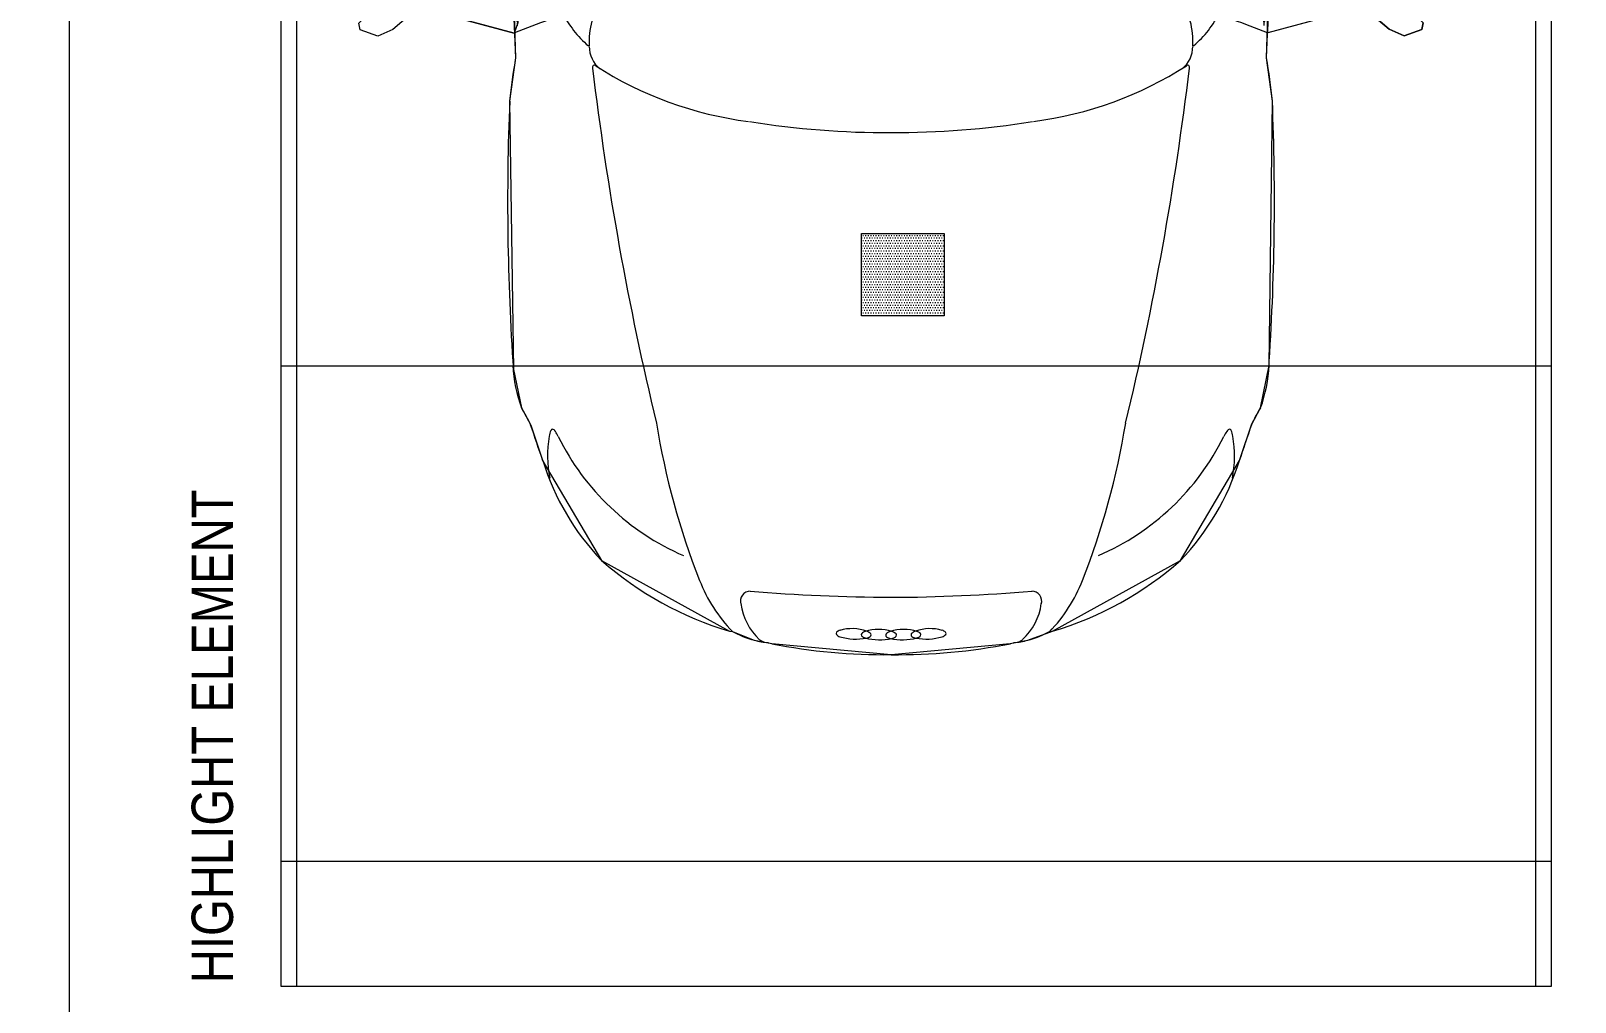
# Model space of a CAD drawing. Extents: x -1299 to 23780, y -3010 to 8106.
# Drawn here: x 4261.1 to 4635.2, y 418.8 to 654 of the extents above; entities that cross this region are included whole.
import ezdxf
from ezdxf.enums import TextEntityAlignment as Align

# ---------------------------------------------------------------- set-up
doc = ezdxf.new("R2010")
doc.units = 0
doc.header["$LTSCALE"] = 25
doc.header["$MEASUREMENT"] = 0
doc.layers.get('0').update_dxf_attribs({"color": 9, "lineweight": 9})
for name, color, linetype, lineweight in [('04', 9, 'Continuous', 9), ('05', 9, 'Continuous', 9), ('06D', 9, 'Continuous', 9)]:
    doc.layers.add(name, color=color, linetype=linetype, lineweight=lineweight)
doc.styles.add('MuuM_TEXT-STANDART', font='ARIALN.TTF')

# ---------------------------------------------------------------- blocks, each defined once
blk = doc.blocks.new('p-audi-highlight_platform')
for p, q in [((30.3, 0), (30.3, 307.6)), ((150.3, 0), (150.3, 307.6)), ((0, 303.8), (660.6, 303.8)), ((660.6, 3.8), (0, 3.8))]:
    blk.add_line(p, q)
blk.add_lwpolyline([(0, 307.6), (660.6, 307.6), (660.6, 0), (0, 0)], close=True)
blk = doc.blocks.new('p-arac alti')
h = blk.add_hatch()
h.set_pattern_fill('DOTS', color=240, scale=10)
h.set_pattern_definition([(0, (-5617.90286, -3149.24885), (0.3125, 0.625), [0, -0.625])])
h.paths.add_polyline_path([(-3947.94, -3779.61), (-3927.94, -3779.61), (-3927.94, -3799.61), (-3947.94, -3799.61)])
at = {"color": 240}
blk.add_lwpolyline([(-3947.94, -3779.61), (-3927.94, -3779.61), (-3927.94, -3799.61), (-3947.94, -3799.61)], close=True, dxfattribs=at)
blk = doc.blocks.new('Group-321-1')
at = {"lineweight": 0}
blk.add_lwpolyline([(384782.053, 69369.4394), (384781.9224, 69369.1627), (384781.8618, 69369.0762), (384781.5727, 69368.4935), (384781.5478, 69368.4017), (384781.5488, 69368.3546), (384781.5351, 69368.2638), (384781.5515, 69367.9843), (384781.5515, 69367.9843), (384781.749, 69367.6906), (384781.7549, 69367.6863), (384781.7923, 69367.6441), (384781.8263, 69367.6169), (384782.0711, 69367.4613), (384782.3403, 69367.353), (384782.3817, 69367.3414), (384782.4453, 69367.3332), (384782.7991, 69367.344), (384783.0363, 69367.4941), (384783.1021, 69367.5581), (384783.1403, 69367.5843), (384783.2058, 69367.6663), (384783.5053, 69368.2326), (384783.5403, 69368.3322), (384783.689, 69368.5997)], dxfattribs=at)
for centre, radius, start, end in [((384795.1786, 69363.075), 14.5872, 154.13193, 155.3338), ((384781.8012, 69367.5574), 1.667, 81.8864, 84.9423), ((384782.3152, 69369.2019), 0.2415, 178.3112, 202.8017), ((384783.0277, 69368.3243), 1.3873, 142.8163, 147.1796), ((384782.2724, 69369.0259), 0.196, 137.8698, 155.4348), ((384782.1584, 69369.074), 0.0723, 153.7582, 202.5543), ((384787.0532, 69366.1374), 5.9654, 150.48594, 156.73647), ((384789.1281, 69366.4456), 7.5187, 159.68697, 166.35156), ((384782.0818, 69369.0554), 0.00481, 20.9384, 175.9317), ((384782.8576, 69369.5029), 0.8909, 210.0252, 235.5657), ((384783.6274, 69370.5018), 2.1511, 233.7694, 242.9353), ((384783.6345, 69370.4982), 2.1511, 242.7208, 251.8868), ((384770.8666, 69375.5547), 14.5872, 330.32233, 331.52419), ((384781.8971, 69368.3577), 0.3521, 155.6746, 172.8272), ((384783.2251, 69368.5368), 0.196, 330.2214, 347.7863), ((384783.3432, 69368.6743), 0.2415, 282.8545, 307.345), ((384783.2716, 69369.2904), 0.8909, 250.0904, 275.6309), ((384783.3307, 69368.4723), 0.0723, 283.1018, 331.8979), ((384782.3066, 69367.2979), 1.667, 40.7138, 43.7698), ((384781.2507, 69368.3722), 0.2986, 356.6067, 5.6602), ((384777.1322, 69372.6032), 7.5187, 319.30457, 325.96916), ((384783.3602, 69368.3991), 0.00481, 309.7244, 104.7177), ((384764.3472, 69370.8859), 17.3868, 351.32617, 351.63129), ((384781.8007, 69368.141), 0.2809, 142.998, 163.907), ((384781.6108, 69368.2877), 0.0411, 126.4313, 146.9765), ((384781.5894, 69368.3179), 0.00398, 74.7912, 133.7856), ((384781.5845, 69368.3135), 0.0102, 1.6376, 54.3963), ((384781.5006, 69368.3013), 0.0949, 358.817, 7.3839), ((384782.2148, 69368.7415), 1.3873, 338.4765, 342.8399), ((384782.2012, 69368.2894), 0.6058, 179.0659, 219.4798), ((384782.1373, 69368.159), 0.6112, 170.0439, 196.5991), ((384778.0913, 69370.7376), 5.9654, 328.91966, 335.17019), ((384783.574, 69367.6511), 1.8423, 162.0199, 174.3284), ((384782.3166, 69368.2853), 0.8221, 201.4762, 226.3392), ((384782.1191, 69367.7954), 0.3803, 174.3105, 196.6697), ((384781.8274, 69367.732), 0.0243, 63.7649, 169.9953), ((384784.0992, 69371.3805), 4.2739, 238.0489, 242.6341), ((384781.9405, 69367.6889), 0.1449, 160.4215, 200.1828), ((384781.9367, 69367.8086), 0.2189, 213.4367, 228.8733), ((384781.3493, 69368.793), 1.8423, 311.3278, 323.6363), ((384781.8626, 69367.7093), 0.0958, 222.8673, 244.0075), ((384781.8298, 69367.649), 0.0272, 202.2018, 232.2843), ((384782.901, 69367.8424), 0.3521, 312.8289, 329.9815), ((384782.6953, 69368.7143), 1.3999, 231.6246, 243.5204), ((384781.9795, 69367.566), 0.00393, 106.148, 191.2356), ((384781.9926, 69367.569), 0.0174, 192.4725, 226.4338), ((384781.9842, 69367.5477), 0.0228, 79.7433, 104.6743), ((384781.9679, 69367.4673), 0.1048, 43.0274, 79.064), ((384784.0734, 69371.3937), 4.2739, 243.022, 247.6072), ((384782.6682, 69368.0497), 0.6058, 266.1764, 306.5902), ((384783.0862, 69367.4874), 0.0949, 118.2722, 126.8391), ((384795.1854, 69355.0563), 17.3868, 134.02483, 134.32996), ((384783.0473, 69367.5626), 0.0102, 71.2598, 124.0185), ((384783.0109, 69367.569), 0.0411, 338.6796, 359.2249), ((384783.048, 69367.5692), 0.00398, 351.8705, 50.8649), ((384783.2896, 69367.3257), 0.2986, 119.996, 129.0494), ((384782.0763, 69367.6572), 0.139, 226.4813, 253.2418), ((384782.0325, 69367.5354), 0.00393, 108.0079, 193.0955), ((384782.0455, 69367.5388), 0.0174, 194.3324, 228.2937), ((384782.0378, 69367.5173), 0.0228, 81.6031, 106.5342), ((384782.1264, 69367.6297), 0.139, 228.3412, 255.1017), ((384782.043, 69367.5459), 0.0229, 252.8528, 277.4764), ((384782.0242, 69367.4364), 0.1048, 44.8873, 80.9239), ((384782.0223, 69367.5184), 0.0302, 24.4378, 42.4802), ((384782.0457, 69367.5282), 0.00493, 273.6822, 33.6822), ((384782.7811, 69367.6377), 0.2809, 321.7491, 342.6581), ((384782.0856, 69367.5071), 0.00493, 90.1141, 210.1141), ((384782.1019, 69367.5147), 0.0229, 206.3199, 230.9435), ((384782.0905, 69367.4822), 0.0302, 81.316, 99.3585), ((384782.1758, 69367.6043), 0.139, 230.5544, 257.315), ((384782.0967, 69367.5174), 0.0229, 254.7126, 279.3362), ((384782.0783, 69367.4086), 0.1048, 44.7323, 80.7688), ((384782.0769, 69367.4892), 0.0302, 26.2976, 44.3401), ((384782.0999, 69367.4998), 0.00493, 275.5421, 35.5421), ((384782.1404, 69367.4796), 0.00493, 91.9739, 211.9739), ((384782.146, 69367.4549), 0.0302, 83.1759, 101.2183), ((384782.1362, 69367.3809), 0.1048, 46.5921, 82.6287), ((384782.1361, 69367.4668), 0.0228, 19.1219, 44.053), ((384782.5995, 69367.9217), 0.6112, 289.0571, 315.6122), ((384782.7254, 69368.6988), 1.3999, 242.1358, 254.0316), ((384782.1563, 69367.4877), 0.0229, 208.1798, 232.8034), ((384782.2273, 69367.5797), 0.139, 232.4143, 259.1748), ((384782.1491, 69367.4857), 0.0174, 257.3624, 291.3237), ((384782.1539, 69367.4731), 0.00393, 292.5606, 17.6483), ((384782.1921, 69367.441), 0.0228, 20.9818, 45.9129), ((384782.2096, 69367.4478), 0.00393, 294.4205, 19.5081), ((384782.2044, 69367.4602), 0.0174, 259.2223, 293.1836), ((384782.3147, 69367.695), 0.3803, 288.9864, 311.3457), ((384782.4333, 69367.421), 0.0243, 315.6609, 61.8912), ((384782.3323, 69367.4878), 0.1449, 285.4734, 325.2346), ((384782.3942, 69367.4364), 0.0958, 241.6486, 262.7889), ((384782.3644, 69367.3745), 0.0272, 253.3718, 283.4544), ((384782.4317, 69367.5545), 0.2189, 256.7829, 272.2195), ((384782.5977, 69368.1411), 0.8221, 259.3169, 284.18)]:
    blk.add_arc(centre, radius, start, end, dxfattribs=at)
blk = doc.blocks.new('Group-322-1')
for p, q in [((384781.331, 69370.2105), (384781.2966, 69370.1597)), ((384781.5743, 69369.9737), (384781.331, 69370.2105)), ((384781.2966, 69370.1597), (384781.2703, 69370.0916)), ((384781.2703, 69370.0916), (384781.2557, 69370.0172)), ((384781.2352, 69370.0373), (384781.1991, 69370.0045)), ((384781.2557, 69370.0172), (384781.2352, 69370.0373)), ((384781.1991, 69370.0045), (384781.1619, 69369.9731)), ((384781.784, 69369.4706), (384781.1997, 69370.004)), ((384781.9623, 69369.3941), (384781.2557, 69370.0169)), ((384781.2557, 69370.0169), (384781.2754, 69369.9991)), ((384781.1619, 69369.9731), (384781.1407, 69369.9383)), ((384781.6545, 69369.8691), (384781.5743, 69369.9737)), ((384781.1407, 69369.9383), (384781.6919, 69369.4347)), ((384781.7823, 69369.6607), (384781.6545, 69369.8691)), ((384781.9441, 69369.4245), (384781.7823, 69369.6607)), ((384781.6228, 69369.4109), (384781.7921, 69369.4695)), ((384781.7921, 69369.4695), (384781.8013, 69369.4647)), ((384781.8013, 69369.4647), (384781.8317, 69369.4193)), ((384781.8241, 69369.4453), (384781.8377, 69369.4563)), ((384781.8377, 69369.4563), (384781.862, 69369.4435)), ((384781.862, 69369.4435), (384781.8993, 69369.4183)), ((384781.6183, 69369.395), (384781.6228, 69369.4109)), ((384781.6494, 69369.3621), (384781.6183, 69369.395)), ((384781.8226, 69369.3912), (384781.7937, 69369.3845)), ((384781.8894, 69369.3631), (384781.8226, 69369.3912)), ((384781.8317, 69369.4193), (384781.8727, 69369.4049)), ((384781.8993, 69369.4183), (384781.9205, 69369.3851)), ((384781.9863, 69369.3597), (384781.9441, 69369.4245)), ((384781.6889, 69369.3595), (384781.6494, 69369.3621)), ((384781.7937, 69369.3845), (384781.6889, 69369.3595)), ((384781.7664, 69369.3807), (384781.9464, 69369.2177)), ((384781.9084, 69369.3622), (384781.8894, 69369.3631)), ((384781.9175, 69369.372), (384781.9084, 69369.3622)), ((384781.9692, 69369.3081), (384781.9114, 69369.3606)), ((384781.9205, 69369.3851), (384781.9175, 69369.372)), ((384781.97, 69369.3257), (384781.9863, 69369.3597)), ((384781.9659, 69369.2362), (384781.97, 69369.3257)), ((384781.9978, 69369.329), (384781.9767, 69369.3483)), ((384782.008, 69369.3088), (384781.9978, 69369.329)), ((384781.9625, 69369.2298), (384782.008, 69369.3088))]:
    blk.add_line(p, q)
blk.add_lwpolyline([(384781.331, 69370.2105), (384781.5743, 69369.9737), (384781.6545, 69369.8691), (384781.7823, 69369.6607), (384781.9441, 69369.4245), (384781.9863, 69369.3597), (384781.9796, 69369.3457), (384781.9978, 69369.329), (384782.008, 69369.3088), (384781.9659, 69369.2362), (384781.9464, 69369.2177), (384781.7687, 69369.3785), (384781.6889, 69369.3595), (384781.6494, 69369.3621), (384781.6183, 69369.395), (384781.6228, 69369.4109), (384781.6919, 69369.4347), (384781.1407, 69369.9383), (384781.1619, 69369.9731), (384781.1991, 69370.0045), (384781.2352, 69370.0373), (384781.2557, 69370.0169), (384781.2703, 69370.0916), (384781.2966, 69370.1597)], close=True)
blk = doc.blocks.new('Group-323-1')
for p, q in [((384783.6449, 69368.4667), (384783.663, 69368.4998)), ((384783.663, 69368.4998), (384783.7403, 69368.5033)), ((384783.7049, 69368.5004), (384784.6228, 69368.2891)), ((384783.7403, 69368.5033), (384784.0265, 69368.5095)), ((384784.0265, 69368.5095), (384784.2703, 69368.527)), ((384784.2703, 69368.527), (384784.4021, 69368.5228)), ((384784.4021, 69368.5228), (384784.7363, 69368.4631)), ((384783.5713, 69368.4048), (384783.609, 69368.4878)), ((384783.5745, 69368.4113), (384783.6449, 69368.4667)), ((384783.609, 69368.4878), (384783.6313, 69368.4913)), ((384783.631, 69368.4558), (384783.7074, 69368.4395)), ((384783.6313, 69368.4913), (384783.6593, 69368.4854)), ((384783.7219, 69368.4612), (384783.7131, 69368.4511)), ((384783.7613, 69368.4632), (384783.7219, 69368.4612)), ((384783.8035, 69368.4477), (384783.7613, 69368.4632)), ((384784.7363, 69368.4631), (384784.715, 69368.4056)), ((384783.7131, 69368.4511), (384783.7105, 69368.438)), ((384783.7105, 69368.438), (384783.7223, 69368.4231)), ((384783.7223, 69368.4231), (384783.784, 69368.3851)), ((384783.8016, 69368.4089), (384783.766, 69368.4339)), ((384783.8281, 69368.4354), (384783.8035, 69368.4477)), ((384783.8271, 69368.4179), (384783.8281, 69368.4354)), ((384783.8082, 69368.3333), (384783.5708, 69368.3847)), ((384783.784, 69368.3851), (384783.7954, 69368.3578)), ((384783.8561, 69368.4106), (384783.8016, 69368.4089)), ((384783.8654, 69368.406), (384783.8561, 69368.4106)), ((384783.9165, 69368.2343), (384783.8654, 69368.406)), ((384783.871, 69368.4001), (384784.645, 69368.2361)), ((384784.715, 69368.4056), (384784.6751, 69368.3445)), ((384783.7954, 69368.3578), (384783.8361, 69368.258)), ((384784.6751, 69368.3445), (384784.6231, 69368.2893)), ((384784.626, 69368.1499), (384783.8955, 69368.3044)), ((384784.6228, 69368.2891), (384784.5969, 69368.2948)), ((384784.6231, 69368.2893), (384784.6514, 69368.2844)), ((384784.6514, 69368.2844), (384784.6458, 69368.2359)), ((384783.8361, 69368.258), (384783.8613, 69368.2275)), ((384783.9062, 69368.2214), (384783.9165, 69368.2343)), ((384784.6458, 69368.2359), (384784.642, 69368.1874)), ((384783.8613, 69368.2275), (384783.9062, 69368.2214)), ((384784.642, 69368.1874), (384784.626, 69368.1499))]:
    blk.add_line(p, q)
blk.add_lwpolyline([(384783.6295, 69368.491), (384783.6556, 69368.4862), (384783.663, 69368.4998), (384784.0265, 69368.5095), (384784.2703, 69368.527), (384784.4021, 69368.5228), (384784.7363, 69368.4631), (384784.715, 69368.4056), (384784.6751, 69368.3445), (384784.6228, 69368.2891), (384784.6514, 69368.2844), (384784.642, 69368.1874), (384784.626, 69368.1499), (384783.8955, 69368.3044), (384783.9165, 69368.2343), (384783.9062, 69368.2214), (384783.8613, 69368.2275), (384783.8361, 69368.258), (384783.8051, 69368.334), (384783.5708, 69368.3847)], close=True)
blk = doc.blocks.new('p-audi_arac')
at = {"layer": '06D', "lineweight": 0, "flags": 128}
blk.add_lwpolyline([(695.6, 0.8), (-4.4, 0.8), (-4.4, 400.8), (695.6, 400.8)], close=True, dxfattribs=at)
at = {"layer": '04', "xscale": 99.99999999999999, "yscale": 99.99999999999999, "zscale": 99.99999999999999, "rotation": 117.1763778173343}
for name in ['Group-321-1', 'Group-323-1', 'Group-322-1']:
    blk.add_blockref(name, (23745751.03, -31061967.79), dxfattribs=at)

msp = doc.modelspace()

# ---------------------------------------------------------------- block references
msp.add_blockref('p-arac alti', (8410.27, 4384.61))
at = {"layer": '04', "rotation": 270}
msp.add_blockref('p-audi_arac', (4269.71, 1094.12), dxfattribs=at)
at = {"layer": '05', "rotation": 90}
msp.add_blockref('p-audi-highlight_platform', (4629.38, 422.51), dxfattribs=at)

# ---------------------------------------------------------------- texts
at = {"layer": '05', "style": 'MuuM_TEXT-STANDART'}
msp.add_text('HIGHLIGHT ELEMENT', height=10, rotation=90, dxfattribs=at).set_placement((4313.08, 423.32), align=Align.BOTTOM_LEFT)

doc.saveas('drawing.dxf')
